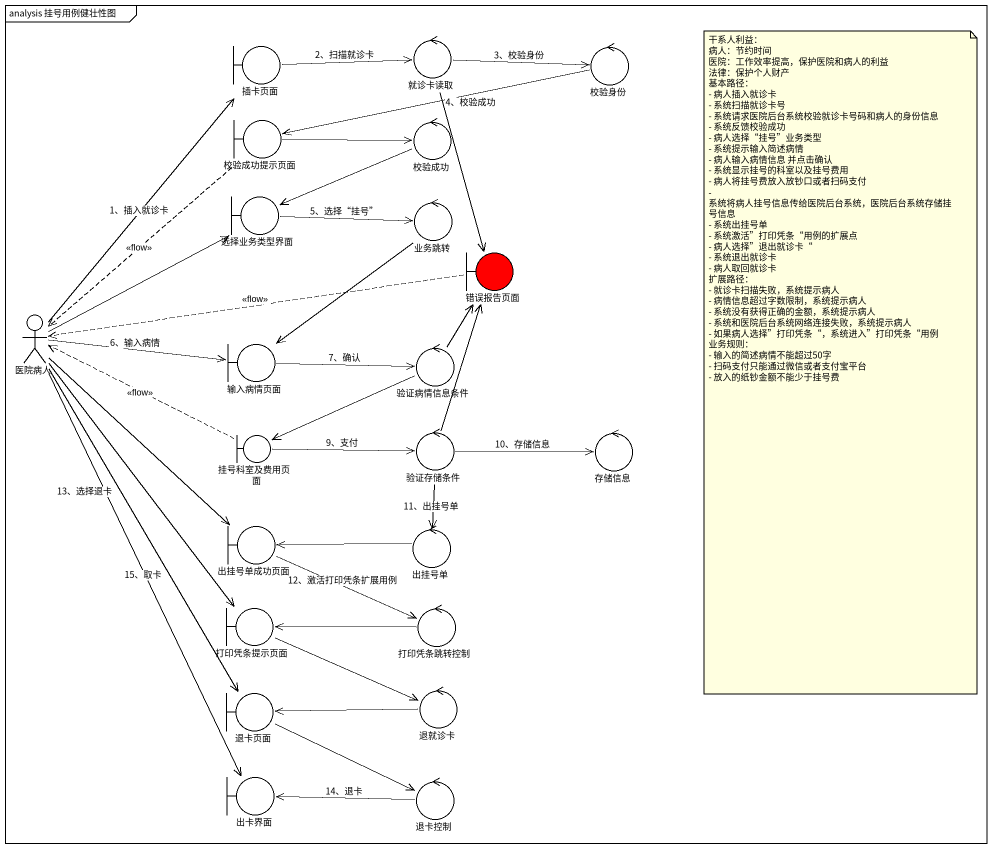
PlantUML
@startuml
mainframe analysis 挂号用例健壮性图
boundary 插卡页面
control 就诊卡读取
control 校验身份
boundary 校验成功提示页面
control 校验成功
boundary 选择业务类型界面
control 业务跳转
boundary 错误报告页面 #FF0000
actor 医院病人
boundary 输入病情页面
control 验证病情信息条件
boundary 挂号科室及费用页面
control 验证存储条件
control 存储信息
boundary 出挂号单成功页面
control 出挂号单
boundary 打印凭条提示页面
control 打印凭条跳转控制
boundary 退卡页面
control 退就诊卡
boundary 出卡界面
control 退卡控制
插卡页面 -right-> 就诊卡读取 : 2、扫描就诊卡
就诊卡读取 -right-> 校验身份 : 3、校验身份
就诊卡读取 --> 错误报告页面
校验身份 -left-> 校验成功提示页面 : 4、校验成功
校验成功提示页面 -right-> 校验成功
校验成功提示页面 ..> 医院病人 : <<flow>>
校验成功 -left-> 选择业务类型界面
选择业务类型界面 -right-> 业务跳转 : 5、选择“挂号”
业务跳转 --> 输入病情页面
错误报告页面 .left.> 医院病人 : <<flow>>
医院病人 -up-> 插卡页面 : 1、插入就诊卡
医院病人 -right-> 选择业务类型界面
医院病人 -right-> 输入病情页面 : 6、输入病情
医院病人 --> 出挂号单成功页面
医院病人 --> 打印凭条提示页面
医院病人 --> 退卡页面 : 13、选择退卡
医院病人 --> 出卡界面 : 15、取卡
输入病情页面 -right-> 验证病情信息条件 : 7、确认
验证病情信息条件 -up-> 错误报告页面
验证病情信息条件 -left-> 挂号科室及费用页面
挂号科室及费用页面 .left.> 医院病人 : <<flow>>
挂号科室及费用页面 -right-> 验证存储条件 : 9、支付
验证存储条件 -up-> 错误报告页面
验证存储条件 -right-> 存储信息 : 10、存储信息
验证存储条件 --> 出挂号单 : 11、出挂号单
出挂号单成功页面 -right-> 打印凭条跳转控制 : 12、激活打印凭条扩展用例
出挂号单 -left-> 出挂号单成功页面
打印凭条提示页面 -right-> 退就诊卡
打印凭条跳转控制 -left-> 打印凭条提示页面
退卡页面 -right-> 退卡控制
退就诊卡 -left-> 退卡页面
退卡控制 -left-> 出卡界面 : 14、退卡
note as N1
  干系人利益：
  病人：节约时间
  医院：工作效率提高，保护医院和病人的利益
  法律：保护个人财产
  基本路径：
  - 病人插入就诊卡
  - 系统扫描就诊卡号
  - 系统请求医院后台系统校验就诊卡号码和病人的身份信息
  - 系统反馈校验成功
  - 病人选择“挂号”业务类型
  - 系统提示输入简述病情
  - 病人输入病情信息 并点击确认
  - 系统显示挂号的科室以及挂号费用
  - 病人将挂号费放入放钞口或者扫码支付
  - 系统将病人挂号信息传给医院后台系统，医院后台系统存储挂号信息
  - 系统出挂号单
  - 系统激活”打印凭条“用例的扩展点
  - 病人选择”退出就诊卡“
  - 系统退出就诊卡
  - 病人取回就诊卡
  扩展路径：
  - 就诊卡扫描失败，系统提示病人
  - 病情信息超过字数限制，系统提示病人
  - 系统没有获得正确的金额，系统提示病人
  - 系统和医院后台系统网络连接失败，系统提示病人
  - 如果病人选择”打印凭条“，系统进入”打印凭条“用例
  业务规则：
  - 输入的简述病情不能超过50字
  - 扫码支付只能通过微信或者支付宝平台
  - 放入的纸钞金额不能少于挂号费
end note
@enduml
